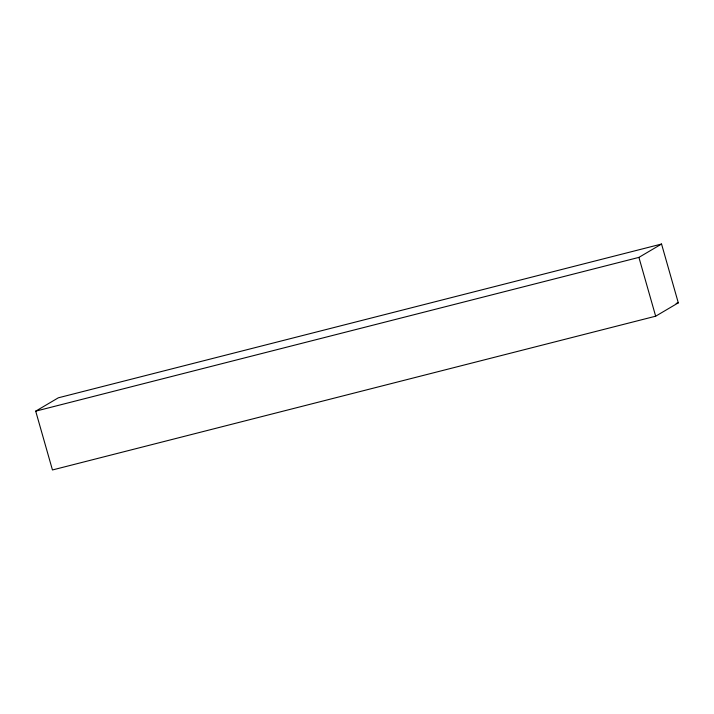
<?xml version="1.0" encoding="UTF-8"?>
<svg xmlns="http://www.w3.org/2000/svg" width="714" height="714" viewBox="0 0 714 714"><rect width="100%" height="100%" fill="white"/><g stroke="black" fill="none" stroke-linecap="round" stroke-linejoin="round"><path stroke-width="1.07" d="M35.7 411.157L58.334 397.805L661.548 244.036L678.3 302.843L655.666 316.195L52.452 469.964L35.7 411.157L638.914 257.388L661.548 244.036M676.14 303.396L678.3 302.843M638.914 257.388L655.666 316.195"/></g></svg>
